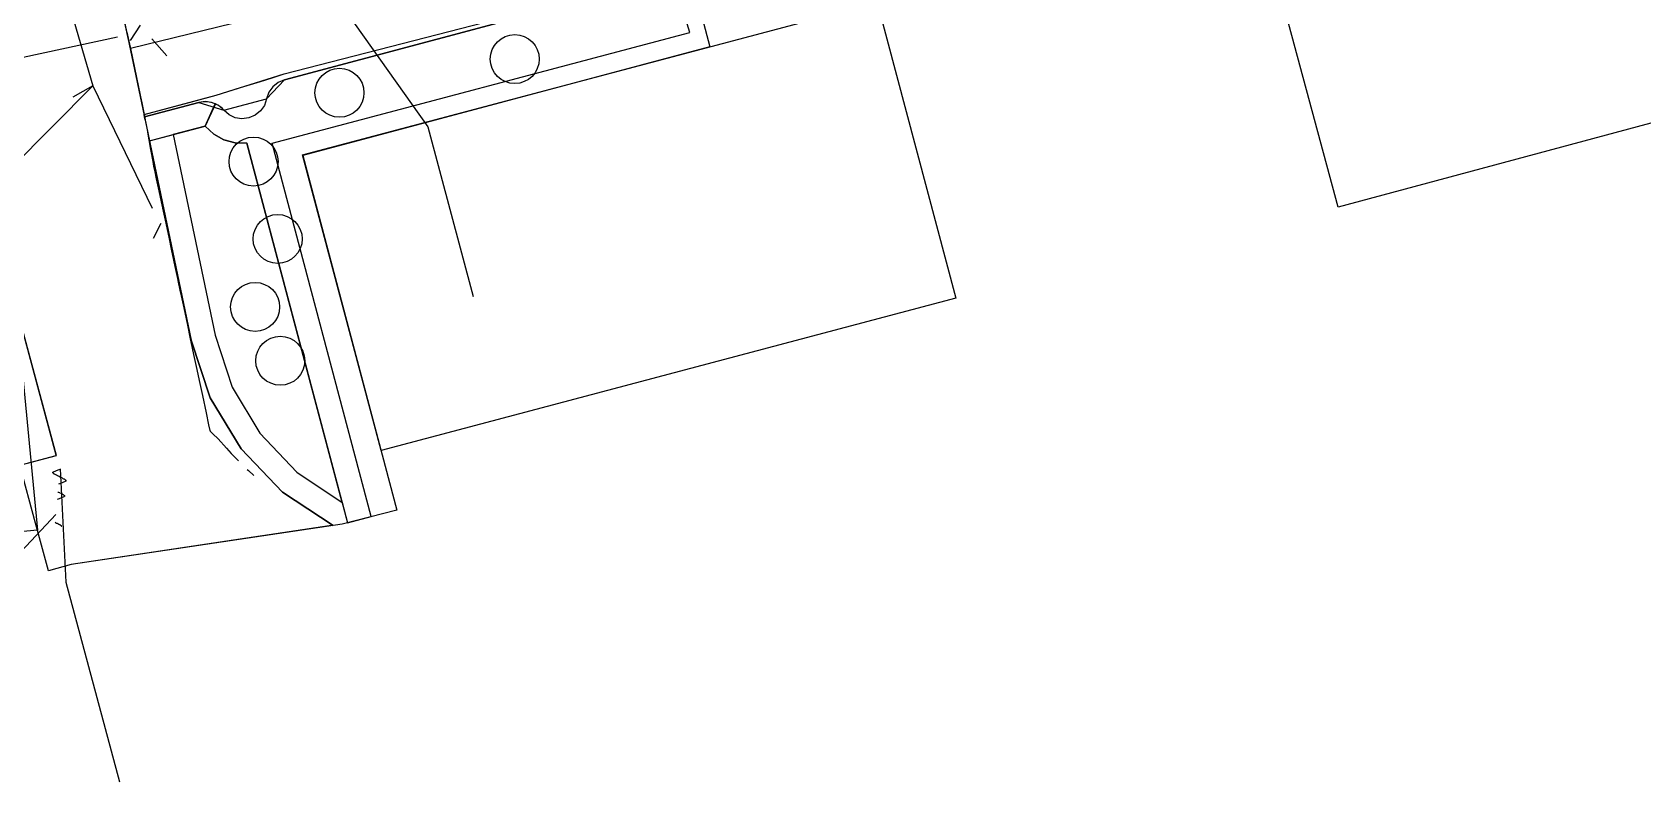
# Model space of a CAD drawing. Header units: metres. Extents: x 16996 to 17837, y 14166 to 14459.
# Drawn here: x 17516.1 to 17581.9, y 14295.8 to 14326.4 of the extents above; entities that cross this region are included whole.
import ezdxf

# ---------------------------------------------------------------- set-up
doc = ezdxf.new("R2010")
doc.units = ezdxf.units.M
for name, color, linetype in [('BOUNDARY', 7, 'Continuous'), ('BUILDING', 7, 'Continuous'), ('CURB', 7, 'Continuous'), ('ELECTR_CABLE', 7, 'Continuous'), ('ELECTR_CABLE_COMM', 7, 'Continuous'), ('GRASS', 7, 'Continuous'), ('ROAD', 7, 'Continuous'), ('SEWER', 7, 'Continuous'), ('SIDEWALK_PATH', 7, 'Continuous'), ('TREE', 3, 'Continuous')]:
    doc.layers.add(name, color=color, linetype=linetype)

msp = doc.modelspace()

# ---------------------------------------------------------------- linework, layer by layer
at = {"layer": 'BOUNDARY'}
msp.add_lwpolyline([(17582.661, 14326.035), (17580.651, 14333.037), (17572.452, 14330.665), (17571.651, 14333.203), (17569.08, 14332.518), (17568.472, 14334.808), (17564.959, 14333.876), (17565.572, 14331.566), (17550.629, 14327.602), (17548.687, 14327.086), (17547.879, 14330.134), (17542.992, 14328.84), (17543.802, 14325.79), (17527.186, 14321.355), (17531.024, 14306.888), (17528.788, 14306.314), (17517.737, 14304.666), (17516.801, 14304.401), (17516.278, 14306.347), (17515.64, 14308.72), (17517.128, 14309.119), (17515.569, 14314.921)], dxfattribs=at)
at = {"layer": 'BUILDING'}
for points in [[(17580.752, 14333.108), (17583.466, 14323.014), (17569.44, 14319.242), (17566.726, 14329.337)], [(17527.179, 14321.38), (17550.63, 14327.602), (17553.832, 14315.533), (17530.382, 14309.311)], [(17516.352, 14306.071), (17448.704, 14299.634), (17447.65, 14310.713), (17515.298, 14317.15)]]:
    msp.add_lwpolyline(points, close=True, dxfattribs=at)
at = {"layer": 'CURB'}
for points in [[(17520.01, 14326.39), (17520.114, 14325.901), (17520.152, 14325.719), (17520.261, 14325.196), (17520.363, 14324.706), (17520.511, 14324.001), (17520.613, 14323.511), (17520.715, 14323.022), (17520.754, 14322.804), (17520.726, 14322.928), (17522.948, 14323.52), (17523.966, 14323.203), (17525.709, 14323.667), (17526.435, 14324.449), (17541.813, 14328.547)], [(17520.843, 14322.312), (17520.971, 14321.603), (17521.059, 14321.111), (17521.092, 14320.926), (17521.144, 14320.686), (17521.204, 14320.405), (17521.308, 14319.915), (17521.402, 14319.471), (17521.456, 14319.219), (17521.458, 14319.21), (17521.562, 14318.721), (17521.712, 14318.016), (17521.817, 14317.527), (17521.967, 14316.822), (17522.071, 14316.333), (17522.089, 14316.248), (17522.185, 14315.798), (17522.221, 14315.628), (17522.325, 14315.139), (17522.476, 14314.434), (17522.58, 14313.945), (17522.73, 14313.24), (17522.834, 14312.751), (17522.984, 14312.046), (17523.088, 14311.557), (17523.239, 14310.852), (17523.343, 14310.363), (17523.392, 14310.13), (17523.401, 14310.12), (17523.409, 14310.11), (17523.516, 14310.003), (17523.732, 14309.787), (17524.067, 14309.416), (17524.265, 14309.2), (17524.496, 14308.959), (17524.562, 14308.893)], [(17524.921, 14308.545), (17524.975, 14308.494), (17525.187, 14308.302)]]:
    msp.add_lwpolyline(points, dxfattribs=at)
at = {"layer": 'ELECTR_CABLE'}
for points in [[(17521.025, 14326.121), (17521.643, 14325.421)], [(17517.251, 14308.25), (17517.237, 14308.256), (17517.191, 14308.278), (17517.171, 14308.288), (17517.14, 14308.303), (17517.106, 14308.321), (17517.083, 14308.333), (17517.061, 14308.346), (17517.045, 14308.355), (17517.029, 14308.366), (17517.019, 14308.372), (17517.012, 14308.378), (17517.005, 14308.384), (17517.002, 14308.386), (17517, 14308.389), (17516.995, 14308.394), (17516.992, 14308.397), (17516.99, 14308.4), (17516.988, 14308.402), (17516.987, 14308.405), (17516.985, 14308.409), (17516.984, 14308.411), (17516.983, 14308.413), (17516.983, 14308.414), (17516.983, 14308.416), (17516.982, 14308.417), (17516.982, 14308.419), (17516.982, 14308.421), (17516.982, 14308.423), (17516.983, 14308.424), (17516.983, 14308.425), (17516.983, 14308.426), (17516.984, 14308.427), (17516.984, 14308.428), (17516.985, 14308.43), (17516.986, 14308.431), (17516.987, 14308.433), (17516.988, 14308.434), (17516.989, 14308.435), (17516.99, 14308.436), (17516.991, 14308.437), (17516.992, 14308.438), (17516.993, 14308.439), (17516.996, 14308.441), (17516.998, 14308.442), (17517.001, 14308.444), (17517.005, 14308.446), (17517.009, 14308.448), (17517.017, 14308.451), (17517.108, 14308.49), (17517.139, 14308.502), (17517.24, 14308.544), (17517.28, 14308.56)], [(17517.251, 14308.25), (17517.265, 14308.243), (17517.311, 14308.221), (17517.332, 14308.211), (17517.363, 14308.196), (17517.397, 14308.179), (17517.42, 14308.166), (17517.442, 14308.154), (17517.458, 14308.144), (17517.473, 14308.134), (17517.483, 14308.127), (17517.491, 14308.121), (17517.497, 14308.115), (17517.5, 14308.113), (17517.503, 14308.11), (17517.508, 14308.106), (17517.51, 14308.102), (17517.512, 14308.1), (17517.514, 14308.097), (17517.516, 14308.094), (17517.518, 14308.091), (17517.519, 14308.088), (17517.519, 14308.087), (17517.52, 14308.085), (17517.52, 14308.084), (17517.52, 14308.082), (17517.52, 14308.08), (17517.52, 14308.078), (17517.52, 14308.076), (17517.52, 14308.076), (17517.52, 14308.074), (17517.519, 14308.073), (17517.519, 14308.072), (17517.518, 14308.071), (17517.518, 14308.07), (17517.517, 14308.068), (17517.515, 14308.067), (17517.515, 14308.065), (17517.514, 14308.065), (17517.513, 14308.064), (17517.511, 14308.062), (17517.51, 14308.061), (17517.509, 14308.06), (17517.506, 14308.059), (17517.504, 14308.057), (17517.501, 14308.056), (17517.497, 14308.053), (17517.493, 14308.052), (17517.486, 14308.048), (17517.394, 14308.01), (17517.364, 14307.997), (17517.262, 14307.955), (17517.222, 14307.939)], [(17517.283, 14308.563), (17517.515, 14303.946), (17519.705, 14295.797)], [(17517.193, 14307.628), (17517.207, 14307.622), (17517.253, 14307.6), (17517.274, 14307.59), (17517.305, 14307.575), (17517.339, 14307.557), (17517.362, 14307.545), (17517.384, 14307.533), (17517.4, 14307.523), (17517.416, 14307.512), (17517.425, 14307.506), (17517.433, 14307.5), (17517.44, 14307.494), (17517.442, 14307.492), (17517.445, 14307.489), (17517.45, 14307.484), (17517.452, 14307.481), (17517.454, 14307.478), (17517.456, 14307.476), (17517.458, 14307.473), (17517.46, 14307.469), (17517.461, 14307.467), (17517.461, 14307.466), (17517.462, 14307.464), (17517.462, 14307.462), (17517.462, 14307.461), (17517.462, 14307.459), (17517.462, 14307.457), (17517.462, 14307.455), (17517.462, 14307.454), (17517.462, 14307.453), (17517.461, 14307.452), (17517.461, 14307.451), (17517.461, 14307.45), (17517.46, 14307.449), (17517.459, 14307.447), (17517.458, 14307.445), (17517.457, 14307.444), (17517.456, 14307.443), (17517.455, 14307.442), (17517.454, 14307.441), (17517.452, 14307.44), (17517.451, 14307.439), (17517.449, 14307.437), (17517.447, 14307.436), (17517.444, 14307.434), (17517.439, 14307.432), (17517.436, 14307.43), (17517.428, 14307.427), (17517.336, 14307.388), (17517.306, 14307.376), (17517.204, 14307.334), (17517.165, 14307.318)], [(17517.107, 14306.698), (17514.467, 14303.897), (17514.881, 14302.358)], [(17517.078, 14306.386), (17517.092, 14306.379), (17517.138, 14306.357), (17517.158, 14306.347), (17517.189, 14306.332), (17517.223, 14306.315), (17517.246, 14306.302), (17517.268, 14306.29), (17517.284, 14306.28), (17517.3, 14306.27), (17517.31, 14306.263), (17517.317, 14306.257), (17517.324, 14306.251), (17517.327, 14306.249), (17517.329, 14306.246), (17517.334, 14306.242), (17517.337, 14306.238), (17517.339, 14306.236), (17517.341, 14306.233), (17517.343, 14306.23), (17517.344, 14306.227), (17517.345, 14306.225)]]:
    msp.add_lwpolyline(points, dxfattribs=at)
at = {"layer": 'ELECTR_CABLE_COMM'}
for points in [[(17528.352, 14328.082), (17532.294, 14322.527), (17534.133, 14315.596)], [(17520.16, 14326.044), (17520.566, 14326.674)], [(17515.771, 14325.368), (17519.63, 14326.201)]]:
    msp.add_lwpolyline(points, dxfattribs=at)
at = {"layer": 'GRASS'}
msp.add_lwpolyline([(17541.813, 14328.547), (17526.435, 14324.449), (17526.174, 14324.338), (17525.959, 14324.163), (17525.8, 14323.935), (17525.709, 14323.667), (17525.618, 14323.4), (17525.46, 14323.172), (17525.244, 14322.996), (17524.984, 14322.886), (17524.703, 14322.852), (17524.429, 14322.897), (17524.178, 14323.016), (17523.966, 14323.203), (17523.89, 14323.283), (17523.806, 14323.353), (17523.715, 14323.414), (17523.617, 14323.465), (17523.205, 14322.554), (17523.557, 14322.23), (17523.969, 14322.001), (17524.423, 14321.875), (17524.9, 14321.859), (17529.01, 14306.371), (17529.978, 14306.62), (17525.937, 14321.852), (17542.983, 14326.375), (17542.42, 14328.21)], dxfattribs=at)
for points in [[(17523.615, 14323.466), (17523.454, 14323.522), (17523.286, 14323.55), (17523.116, 14323.55), (17522.948, 14323.52), (17520.726, 14322.928), (17520.931, 14321.948), (17523.205, 14322.554)], [(17523.612, 14314.018), (17524.307, 14311.907), (17525.434, 14310.022), (17526.945, 14308.429), (17528.792, 14307.192), (17524.9, 14321.859), (17524.423, 14321.875), (17523.969, 14322.001), (17523.557, 14322.23), (17523.205, 14322.554), (17521.899, 14322.206)], [(17523.612, 14314.018), (17524.307, 14311.907), (17525.434, 14310.022), (17526.945, 14308.429), (17528.792, 14307.192), (17529.01, 14306.371), (17528.788, 14306.314), (17528.419, 14306.259), (17526.357, 14307.618), (17524.667, 14309.378), (17523.408, 14311.468), (17522.634, 14313.813), (17520.931, 14321.948), (17521.899, 14322.206)]]:
    msp.add_lwpolyline(points, close=True, dxfattribs=at)
at = {"layer": 'ROAD'}
for points in [[(17519.491, 14328.83), (17520.769, 14322.723), (17522.634, 14313.814), (17522.634, 14313.813), (17523.408, 14311.469), (17523.409, 14311.467), (17524.667, 14309.379), (17524.669, 14309.378), (17526.356, 14307.619), (17526.358, 14307.617), (17528.419, 14306.26), (17528.42, 14306.259), (17528.419, 14306.259), (17528.26, 14306.236), (17517.738, 14304.666), (17517.737, 14304.666), (17516.802, 14304.402), (17516.801, 14304.402), (17516.278, 14306.347), (17515.641, 14308.719)], [(17515.642, 14308.721), (17517.119, 14309.117), (17517.122, 14309.118), (17517.125, 14309.121), (17517.126, 14309.125), (17517.126, 14309.129), (17515.572, 14314.911)]]:
    msp.add_lwpolyline(points, dxfattribs=at)
at = {"layer": 'SEWER'}
for points in [[(17515.864, 14333.61), (17518.616, 14324.194)], [(17518.616, 14324.194), (17510.309, 14315.829), (17512.261, 14308.567)], [(17518.616, 14324.194), (17517.804, 14323.732)], [(17518.616, 14324.194), (17521.038, 14319.205)], [(17521.395, 14318.579), (17521.075, 14317.968)]]:
    msp.add_lwpolyline(points, dxfattribs=at)
at = {"layer": 'SIDEWALK_PATH'}
for points in [[(17526.111, 14327.184), (17520.148, 14325.718), (17520.715, 14323.022), (17523.647, 14323.813), (17526.421, 14324.684), (17542.249, 14328.767)], [(17541.813, 14328.547), (17526.435, 14324.449), (17526.174, 14324.338), (17525.959, 14324.163), (17525.8, 14323.935), (17525.709, 14323.667), (17525.618, 14323.4), (17525.46, 14323.172), (17525.244, 14322.996), (17524.984, 14322.886), (17524.703, 14322.852), (17524.429, 14322.897), (17524.178, 14323.016), (17523.966, 14323.203), (17523.754, 14323.39), (17523.503, 14323.508), (17523.229, 14323.554), (17522.948, 14323.52), (17520.726, 14322.928), (17520.706, 14323.022), (17522.694, 14323.556), (17523.647, 14323.813), (17524.645, 14324.126), (17525.455, 14324.38), (17525.932, 14324.53), (17526.421, 14324.684), (17542.249, 14328.767)], [(17526.111, 14327.184), (17520.148, 14325.718), (17519.871, 14327.014)]]:
    msp.add_lwpolyline(points, dxfattribs=at)
at = {"layer": 'TREE'}
for centre in [(17535.835, 14325.291), (17528.682, 14323.918), (17525.175, 14321.105), (17526.16, 14317.948), (17525.239, 14315.175), (17526.268, 14312.979)]:
    msp.add_circle(centre, 1, dxfattribs=at)

doc.saveas('drawing.dxf')
